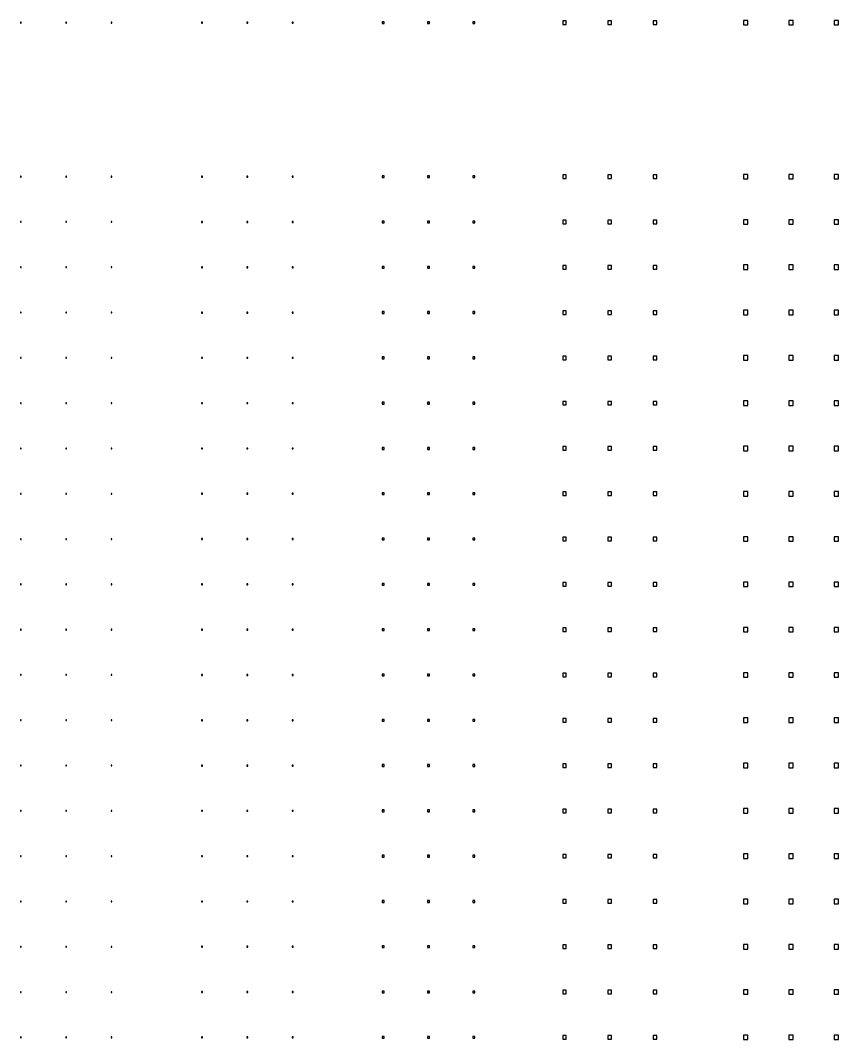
# Model space of a CAD drawing. Header units: metres. Extents: x -21500 to 21500, y -23900 to 23900.
# Drawn here: x -9504 to -475, y 475 to 11725 of the extents above; entities that cross this region are included whole.
import ezdxf

# ---------------------------------------------------------------- set-up
doc = ezdxf.new("R2010")
doc.units = ezdxf.units.M

msp = doc.modelspace()

# ---------------------------------------------------------------- linework, layer by layer
for p, q in [((-9496, 11704), (-9504, 11704)), ((-9504, 11704), (-9504, 11696)), ((-9496, 11696), (-9496, 11704)), ((-8996, 11704), (-9004, 11704)), ((-9004, 11704), (-9004, 11696)), ((-8996, 11696), (-8996, 11704)), ((-8496, 11704), (-8504, 11704)), ((-8504, 11704), (-8504, 11696)), ((-8496, 11696), (-8496, 11704)), ((-7495, 11705), (-7505, 11705)), ((-7505, 11705), (-7505, 11695)), ((-7495, 11695), (-7495, 11705)), ((-6995, 11705), (-7005, 11705)), ((-7005, 11705), (-7005, 11695)), ((-6995, 11695), (-6995, 11705)), ((-6495, 11705), (-6505, 11705)), ((-6505, 11705), (-6505, 11695)), ((-6495, 11695), (-6495, 11705)), ((-5490, 11710), (-5510, 11710)), ((-5510, 11710), (-5510, 11690)), ((-5490, 11690), (-5490, 11710)), ((-4990, 11710), (-5010, 11710)), ((-5010, 11710), (-5010, 11690)), ((-4990, 11690), (-4990, 11710)), ((-4490, 11710), (-4510, 11710)), ((-4510, 11710), (-4510, 11690)), ((-4490, 11690), (-4490, 11710)), ((-3480, 11720), (-3520, 11720)), ((-3520, 11720), (-3520, 11680)), ((-3480, 11680), (-3480, 11720)), ((-2980, 11720), (-3020, 11720)), ((-3020, 11720), (-3020, 11680)), ((-2980, 11680), (-2980, 11720)), ((-2480, 11720), (-2520, 11720)), ((-2520, 11720), (-2520, 11680)), ((-2480, 11680), (-2480, 11720)), ((-1475, 11725), (-1525, 11725)), ((-1525, 11725), (-1525, 11675)), ((-1475, 11675), (-1475, 11725)), ((-975, 11725), (-1025, 11725)), ((-1025, 11725), (-1025, 11675)), ((-975, 11675), (-975, 11725)), ((-475, 11725), (-525, 11725)), ((-525, 11725), (-525, 11675)), ((-475, 11675), (-475, 11725)), ((-9504, 11696), (-9496, 11696)), ((-9004, 11696), (-8996, 11696)), ((-8504, 11696), (-8496, 11696)), ((-7505, 11695), (-7495, 11695)), ((-7005, 11695), (-6995, 11695)), ((-6505, 11695), (-6495, 11695)), ((-5510, 11690), (-5490, 11690)), ((-5010, 11690), (-4990, 11690)), ((-4510, 11690), (-4490, 11690)), ((-3520, 11680), (-3480, 11680)), ((-3020, 11680), (-2980, 11680)), ((-2520, 11680), (-2480, 11680)), ((-1525, 11675), (-1475, 11675)), ((-1025, 11675), (-975, 11675)), ((-525, 11675), (-475, 11675)), ((-3480, 10020), (-3520, 10020)), ((-3520, 10020), (-3520, 9980)), ((-3480, 9980), (-3480, 10020)), ((-2980, 10020), (-3020, 10020)), ((-3020, 10020), (-3020, 9980)), ((-2980, 9980), (-2980, 10020)), ((-2480, 10020), (-2520, 10020)), ((-2520, 10020), (-2520, 9980)), ((-2480, 9980), (-2480, 10020)), ((-1475, 10025), (-1525, 10025)), ((-1525, 10025), (-1525, 9975)), ((-1475, 9975), (-1475, 10025)), ((-975, 10025), (-1025, 10025)), ((-1025, 10025), (-1025, 9975)), ((-975, 9975), (-975, 10025)), ((-475, 10025), (-525, 10025)), ((-525, 10025), (-525, 9975)), ((-475, 9975), (-475, 10025)), ((-9496, 10004), (-9504, 10004)), ((-9504, 10004), (-9504, 9996)), ((-9504, 9996), (-9496, 9996)), ((-9496, 9996), (-9496, 10004)), ((-8996, 10004), (-9004, 10004)), ((-9004, 10004), (-9004, 9996)), ((-9004, 9996), (-8996, 9996)), ((-8996, 9996), (-8996, 10004)), ((-8496, 10004), (-8504, 10004)), ((-8504, 10004), (-8504, 9996)), ((-8504, 9996), (-8496, 9996)), ((-8496, 9996), (-8496, 10004)), ((-7495, 10005), (-7505, 10005)), ((-7505, 10005), (-7505, 9995)), ((-7505, 9995), (-7495, 9995)), ((-7495, 9995), (-7495, 10005)), ((-6995, 10005), (-7005, 10005)), ((-7005, 10005), (-7005, 9995)), ((-7005, 9995), (-6995, 9995)), ((-6995, 9995), (-6995, 10005)), ((-6495, 10005), (-6505, 10005)), ((-6505, 10005), (-6505, 9995)), ((-6505, 9995), (-6495, 9995)), ((-6495, 9995), (-6495, 10005)), ((-5490, 10010), (-5510, 10010)), ((-5510, 10010), (-5510, 9990)), ((-5510, 9990), (-5490, 9990)), ((-5490, 9990), (-5490, 10010)), ((-4990, 10010), (-5010, 10010)), ((-5010, 10010), (-5010, 9990)), ((-5010, 9990), (-4990, 9990)), ((-4990, 9990), (-4990, 10010)), ((-4490, 10010), (-4510, 10010)), ((-4510, 10010), (-4510, 9990)), ((-4510, 9990), (-4490, 9990)), ((-4490, 9990), (-4490, 10010)), ((-3520, 9980), (-3480, 9980)), ((-3020, 9980), (-2980, 9980)), ((-2520, 9980), (-2480, 9980)), ((-1525, 9975), (-1475, 9975)), ((-1025, 9975), (-975, 9975)), ((-525, 9975), (-475, 9975)), ((-9496, 9504), (-9504, 9504)), ((-9504, 9504), (-9504, 9496)), ((-9504, 9496), (-9496, 9496)), ((-9496, 9496), (-9496, 9504)), ((-8996, 9504), (-9004, 9504)), ((-9004, 9504), (-9004, 9496)), ((-9004, 9496), (-8996, 9496)), ((-8996, 9496), (-8996, 9504)), ((-8496, 9504), (-8504, 9504)), ((-8504, 9504), (-8504, 9496)), ((-8504, 9496), (-8496, 9496)), ((-8496, 9496), (-8496, 9504)), ((-7495, 9505), (-7505, 9505)), ((-7505, 9505), (-7505, 9495)), ((-7505, 9495), (-7495, 9495)), ((-7495, 9495), (-7495, 9505)), ((-6995, 9505), (-7005, 9505)), ((-7005, 9505), (-7005, 9495)), ((-7005, 9495), (-6995, 9495)), ((-6995, 9495), (-6995, 9505)), ((-6495, 9505), (-6505, 9505)), ((-6505, 9505), (-6505, 9495)), ((-6505, 9495), (-6495, 9495)), ((-6495, 9495), (-6495, 9505)), ((-5490, 9510), (-5510, 9510)), ((-5510, 9510), (-5510, 9490)), ((-5510, 9490), (-5490, 9490)), ((-5490, 9490), (-5490, 9510)), ((-4990, 9510), (-5010, 9510)), ((-5010, 9510), (-5010, 9490)), ((-5010, 9490), (-4990, 9490)), ((-4990, 9490), (-4990, 9510)), ((-4490, 9510), (-4510, 9510)), ((-4510, 9510), (-4510, 9490)), ((-4510, 9490), (-4490, 9490)), ((-4490, 9490), (-4490, 9510)), ((-3480, 9520), (-3520, 9520)), ((-3520, 9520), (-3520, 9480)), ((-3520, 9480), (-3480, 9480)), ((-3480, 9480), (-3480, 9520)), ((-2980, 9520), (-3020, 9520)), ((-3020, 9520), (-3020, 9480)), ((-3020, 9480), (-2980, 9480)), ((-2980, 9480), (-2980, 9520)), ((-2480, 9520), (-2520, 9520)), ((-2520, 9520), (-2520, 9480)), ((-2520, 9480), (-2480, 9480)), ((-2480, 9480), (-2480, 9520)), ((-1475, 9525), (-1525, 9525)), ((-1525, 9525), (-1525, 9475)), ((-1525, 9475), (-1475, 9475)), ((-1475, 9475), (-1475, 9525)), ((-975, 9525), (-1025, 9525)), ((-1025, 9525), (-1025, 9475)), ((-1025, 9475), (-975, 9475)), ((-975, 9475), (-975, 9525)), ((-475, 9525), (-525, 9525)), ((-525, 9525), (-525, 9475)), ((-525, 9475), (-475, 9475)), ((-475, 9475), (-475, 9525)), ((-9496, 9004), (-9504, 9004)), ((-9504, 9004), (-9504, 8996)), ((-9496, 8996), (-9496, 9004)), ((-8996, 9004), (-9004, 9004)), ((-9004, 9004), (-9004, 8996)), ((-8996, 8996), (-8996, 9004)), ((-8496, 9004), (-8504, 9004)), ((-8504, 9004), (-8504, 8996)), ((-8496, 8996), (-8496, 9004)), ((-7495, 9005), (-7505, 9005)), ((-7505, 9005), (-7505, 8995)), ((-7495, 8995), (-7495, 9005)), ((-6995, 9005), (-7005, 9005)), ((-7005, 9005), (-7005, 8995)), ((-6995, 8995), (-6995, 9005)), ((-6495, 9005), (-6505, 9005)), ((-6505, 9005), (-6505, 8995)), ((-6495, 8995), (-6495, 9005)), ((-5490, 9010), (-5510, 9010)), ((-5510, 9010), (-5510, 8990)), ((-5490, 8990), (-5490, 9010)), ((-4990, 9010), (-5010, 9010)), ((-5010, 9010), (-5010, 8990)), ((-4990, 8990), (-4990, 9010)), ((-4490, 9010), (-4510, 9010)), ((-4510, 9010), (-4510, 8990)), ((-4490, 8990), (-4490, 9010)), ((-3480, 9020), (-3520, 9020)), ((-3520, 9020), (-3520, 8980)), ((-3480, 8980), (-3480, 9020)), ((-2980, 9020), (-3020, 9020)), ((-3020, 9020), (-3020, 8980)), ((-2980, 8980), (-2980, 9020)), ((-2480, 9020), (-2520, 9020)), ((-2520, 9020), (-2520, 8980)), ((-2480, 8980), (-2480, 9020)), ((-1475, 9025), (-1525, 9025)), ((-1525, 9025), (-1525, 8975)), ((-1475, 8975), (-1475, 9025)), ((-975, 9025), (-1025, 9025)), ((-1025, 9025), (-1025, 8975)), ((-975, 8975), (-975, 9025)), ((-475, 9025), (-525, 9025)), ((-525, 9025), (-525, 8975)), ((-475, 8975), (-475, 9025)), ((-9504, 8996), (-9496, 8996)), ((-9004, 8996), (-8996, 8996)), ((-8504, 8996), (-8496, 8996)), ((-7505, 8995), (-7495, 8995)), ((-7005, 8995), (-6995, 8995)), ((-6505, 8995), (-6495, 8995)), ((-5510, 8990), (-5490, 8990)), ((-5010, 8990), (-4990, 8990)), ((-4510, 8990), (-4490, 8990)), ((-3520, 8980), (-3480, 8980)), ((-3020, 8980), (-2980, 8980)), ((-2520, 8980), (-2480, 8980)), ((-1525, 8975), (-1475, 8975)), ((-1025, 8975), (-975, 8975)), ((-525, 8975), (-475, 8975)), ((-9496, 8504), (-9504, 8504)), ((-9504, 8504), (-9504, 8496)), ((-9504, 8496), (-9496, 8496)), ((-9496, 8496), (-9496, 8504)), ((-8996, 8504), (-9004, 8504)), ((-9004, 8504), (-9004, 8496)), ((-9004, 8496), (-8996, 8496)), ((-8996, 8496), (-8996, 8504)), ((-8496, 8504), (-8504, 8504)), ((-8504, 8504), (-8504, 8496)), ((-8504, 8496), (-8496, 8496)), ((-8496, 8496), (-8496, 8504)), ((-7495, 8505), (-7505, 8505)), ((-7505, 8505), (-7505, 8495)), ((-7505, 8495), (-7495, 8495)), ((-7495, 8495), (-7495, 8505)), ((-6995, 8505), (-7005, 8505)), ((-7005, 8505), (-7005, 8495)), ((-7005, 8495), (-6995, 8495)), ((-6995, 8495), (-6995, 8505)), ((-6495, 8505), (-6505, 8505)), ((-6505, 8505), (-6505, 8495)), ((-6505, 8495), (-6495, 8495)), ((-6495, 8495), (-6495, 8505)), ((-5490, 8510), (-5510, 8510)), ((-5510, 8510), (-5510, 8490)), ((-5510, 8490), (-5490, 8490)), ((-5490, 8490), (-5490, 8510)), ((-4990, 8510), (-5010, 8510)), ((-5010, 8510), (-5010, 8490)), ((-5010, 8490), (-4990, 8490)), ((-4990, 8490), (-4990, 8510)), ((-4490, 8510), (-4510, 8510)), ((-4510, 8510), (-4510, 8490)), ((-4510, 8490), (-4490, 8490)), ((-4490, 8490), (-4490, 8510)), ((-3480, 8520), (-3520, 8520)), ((-3520, 8520), (-3520, 8480)), ((-3520, 8480), (-3480, 8480)), ((-3480, 8480), (-3480, 8520)), ((-2980, 8520), (-3020, 8520)), ((-3020, 8520), (-3020, 8480)), ((-3020, 8480), (-2980, 8480)), ((-2980, 8480), (-2980, 8520)), ((-2480, 8520), (-2520, 8520)), ((-2520, 8520), (-2520, 8480)), ((-2520, 8480), (-2480, 8480)), ((-2480, 8480), (-2480, 8520)), ((-1475, 8525), (-1525, 8525)), ((-1525, 8525), (-1525, 8475)), ((-1525, 8475), (-1475, 8475)), ((-1475, 8475), (-1475, 8525)), ((-975, 8525), (-1025, 8525)), ((-1025, 8525), (-1025, 8475)), ((-1025, 8475), (-975, 8475)), ((-975, 8475), (-975, 8525)), ((-475, 8525), (-525, 8525)), ((-525, 8525), (-525, 8475)), ((-525, 8475), (-475, 8475)), ((-475, 8475), (-475, 8525)), ((-9496, 8004), (-9504, 8004)), ((-9504, 8004), (-9504, 7996)), ((-9504, 7996), (-9496, 7996)), ((-9496, 7996), (-9496, 8004)), ((-8996, 8004), (-9004, 8004)), ((-9004, 8004), (-9004, 7996)), ((-9004, 7996), (-8996, 7996)), ((-8996, 7996), (-8996, 8004)), ((-8496, 8004), (-8504, 8004)), ((-8504, 8004), (-8504, 7996)), ((-8504, 7996), (-8496, 7996)), ((-8496, 7996), (-8496, 8004)), ((-7495, 8005), (-7505, 8005)), ((-7505, 8005), (-7505, 7995)), ((-7505, 7995), (-7495, 7995)), ((-7495, 7995), (-7495, 8005)), ((-6995, 8005), (-7005, 8005)), ((-7005, 8005), (-7005, 7995)), ((-7005, 7995), (-6995, 7995)), ((-6995, 7995), (-6995, 8005)), ((-6495, 8005), (-6505, 8005)), ((-6505, 8005), (-6505, 7995)), ((-6505, 7995), (-6495, 7995)), ((-6495, 7995), (-6495, 8005)), ((-5490, 8010), (-5510, 8010)), ((-5510, 8010), (-5510, 7990)), ((-5510, 7990), (-5490, 7990)), ((-5490, 7990), (-5490, 8010)), ((-4990, 8010), (-5010, 8010)), ((-5010, 8010), (-5010, 7990)), ((-5010, 7990), (-4990, 7990)), ((-4990, 7990), (-4990, 8010)), ((-4490, 8010), (-4510, 8010)), ((-4510, 8010), (-4510, 7990)), ((-4510, 7990), (-4490, 7990)), ((-4490, 7990), (-4490, 8010)), ((-3480, 8020), (-3520, 8020)), ((-3520, 8020), (-3520, 7980)), ((-3480, 7980), (-3480, 8020)), ((-2980, 8020), (-3020, 8020)), ((-3020, 8020), (-3020, 7980)), ((-2980, 7980), (-2980, 8020)), ((-2480, 8020), (-2520, 8020)), ((-2520, 8020), (-2520, 7980)), ((-2480, 7980), (-2480, 8020)), ((-1475, 8025), (-1525, 8025)), ((-1525, 8025), (-1525, 7975)), ((-1475, 7975), (-1475, 8025)), ((-975, 8025), (-1025, 8025)), ((-1025, 8025), (-1025, 7975)), ((-975, 7975), (-975, 8025)), ((-475, 8025), (-525, 8025)), ((-525, 8025), (-525, 7975)), ((-475, 7975), (-475, 8025)), ((-3520, 7980), (-3480, 7980)), ((-3020, 7980), (-2980, 7980)), ((-2520, 7980), (-2480, 7980)), ((-1525, 7975), (-1475, 7975)), ((-1025, 7975), (-975, 7975)), ((-525, 7975), (-475, 7975)), ((-9496, 7504), (-9504, 7504)), ((-9504, 7504), (-9504, 7496)), ((-9504, 7496), (-9496, 7496)), ((-9496, 7496), (-9496, 7504)), ((-8996, 7504), (-9004, 7504)), ((-9004, 7504), (-9004, 7496)), ((-9004, 7496), (-8996, 7496)), ((-8996, 7496), (-8996, 7504)), ((-8496, 7504), (-8504, 7504)), ((-8504, 7504), (-8504, 7496)), ((-8504, 7496), (-8496, 7496)), ((-8496, 7496), (-8496, 7504)), ((-7495, 7505), (-7505, 7505)), ((-7505, 7505), (-7505, 7495)), ((-7505, 7495), (-7495, 7495)), ((-7495, 7495), (-7495, 7505)), ((-6995, 7505), (-7005, 7505)), ((-7005, 7505), (-7005, 7495)), ((-7005, 7495), (-6995, 7495)), ((-6995, 7495), (-6995, 7505)), ((-6495, 7505), (-6505, 7505)), ((-6505, 7505), (-6505, 7495)), ((-6505, 7495), (-6495, 7495)), ((-6495, 7495), (-6495, 7505)), ((-5490, 7510), (-5510, 7510)), ((-5510, 7510), (-5510, 7490)), ((-5510, 7490), (-5490, 7490)), ((-5490, 7490), (-5490, 7510)), ((-4990, 7510), (-5010, 7510)), ((-5010, 7510), (-5010, 7490)), ((-5010, 7490), (-4990, 7490)), ((-4990, 7490), (-4990, 7510)), ((-4490, 7510), (-4510, 7510)), ((-4510, 7510), (-4510, 7490)), ((-4510, 7490), (-4490, 7490)), ((-4490, 7490), (-4490, 7510)), ((-3480, 7520), (-3520, 7520)), ((-3520, 7520), (-3520, 7480)), ((-3520, 7480), (-3480, 7480)), ((-3480, 7480), (-3480, 7520)), ((-2980, 7520), (-3020, 7520)), ((-3020, 7520), (-3020, 7480)), ((-3020, 7480), (-2980, 7480)), ((-2980, 7480), (-2980, 7520)), ((-2480, 7520), (-2520, 7520)), ((-2520, 7520), (-2520, 7480)), ((-2520, 7480), (-2480, 7480)), ((-2480, 7480), (-2480, 7520)), ((-1475, 7525), (-1525, 7525)), ((-1525, 7525), (-1525, 7475)), ((-1525, 7475), (-1475, 7475)), ((-1475, 7475), (-1475, 7525)), ((-975, 7525), (-1025, 7525)), ((-1025, 7525), (-1025, 7475)), ((-1025, 7475), (-975, 7475)), ((-975, 7475), (-975, 7525)), ((-475, 7525), (-525, 7525)), ((-525, 7525), (-525, 7475)), ((-525, 7475), (-475, 7475)), ((-475, 7475), (-475, 7525)), ((-9496, 7004), (-9504, 7004)), ((-9504, 7004), (-9504, 6996)), ((-9504, 6996), (-9496, 6996)), ((-9496, 6996), (-9496, 7004)), ((-8996, 7004), (-9004, 7004)), ((-9004, 7004), (-9004, 6996)), ((-9004, 6996), (-8996, 6996)), ((-8996, 6996), (-8996, 7004)), ((-8496, 7004), (-8504, 7004)), ((-8504, 7004), (-8504, 6996)), ((-8504, 6996), (-8496, 6996)), ((-8496, 6996), (-8496, 7004)), ((-7495, 7005), (-7505, 7005)), ((-7505, 7005), (-7505, 6995)), ((-7505, 6995), (-7495, 6995)), ((-7495, 6995), (-7495, 7005)), ((-6995, 7005), (-7005, 7005)), ((-7005, 7005), (-7005, 6995)), ((-7005, 6995), (-6995, 6995)), ((-6995, 6995), (-6995, 7005)), ((-6495, 7005), (-6505, 7005)), ((-6505, 7005), (-6505, 6995)), ((-6505, 6995), (-6495, 6995)), ((-6495, 6995), (-6495, 7005)), ((-5490, 7010), (-5510, 7010)), ((-5510, 7010), (-5510, 6990)), ((-5510, 6990), (-5490, 6990)), ((-5490, 6990), (-5490, 7010)), ((-4990, 7010), (-5010, 7010)), ((-5010, 7010), (-5010, 6990)), ((-5010, 6990), (-4990, 6990)), ((-4990, 6990), (-4990, 7010)), ((-4490, 7010), (-4510, 7010)), ((-4510, 7010), (-4510, 6990)), ((-4510, 6990), (-4490, 6990)), ((-4490, 6990), (-4490, 7010)), ((-3480, 7020), (-3520, 7020)), ((-3520, 7020), (-3520, 6980)), ((-3520, 6980), (-3480, 6980)), ((-3480, 6980), (-3480, 7020)), ((-2980, 7020), (-3020, 7020)), ((-3020, 7020), (-3020, 6980)), ((-3020, 6980), (-2980, 6980)), ((-2980, 6980), (-2980, 7020)), ((-2480, 7020), (-2520, 7020)), ((-2520, 7020), (-2520, 6980)), ((-2520, 6980), (-2480, 6980)), ((-2480, 6980), (-2480, 7020)), ((-1475, 7025), (-1525, 7025)), ((-1525, 7025), (-1525, 6975)), ((-1525, 6975), (-1475, 6975)), ((-1475, 6975), (-1475, 7025)), ((-975, 7025), (-1025, 7025)), ((-1025, 7025), (-1025, 6975)), ((-1025, 6975), (-975, 6975)), ((-975, 6975), (-975, 7025)), ((-475, 7025), (-525, 7025)), ((-525, 7025), (-525, 6975)), ((-525, 6975), (-475, 6975)), ((-475, 6975), (-475, 7025)), ((-1475, 6525), (-1525, 6525)), ((-1525, 6525), (-1525, 6475)), ((-1475, 6475), (-1475, 6525)), ((-975, 6525), (-1025, 6525)), ((-1025, 6525), (-1025, 6475)), ((-975, 6475), (-975, 6525)), ((-475, 6525), (-525, 6525)), ((-525, 6525), (-525, 6475)), ((-475, 6475), (-475, 6525)), ((-9496, 6504), (-9504, 6504)), ((-9504, 6504), (-9504, 6496)), ((-9504, 6496), (-9496, 6496)), ((-9496, 6496), (-9496, 6504)), ((-8996, 6504), (-9004, 6504)), ((-9004, 6504), (-9004, 6496)), ((-9004, 6496), (-8996, 6496)), ((-8996, 6496), (-8996, 6504)), ((-8496, 6504), (-8504, 6504)), ((-8504, 6504), (-8504, 6496)), ((-8504, 6496), (-8496, 6496)), ((-8496, 6496), (-8496, 6504)), ((-7495, 6505), (-7505, 6505)), ((-7505, 6505), (-7505, 6495)), ((-7505, 6495), (-7495, 6495)), ((-7495, 6495), (-7495, 6505)), ((-6995, 6505), (-7005, 6505)), ((-7005, 6505), (-7005, 6495)), ((-7005, 6495), (-6995, 6495)), ((-6995, 6495), (-6995, 6505)), ((-6495, 6505), (-6505, 6505)), ((-6505, 6505), (-6505, 6495)), ((-6505, 6495), (-6495, 6495)), ((-6495, 6495), (-6495, 6505)), ((-5490, 6510), (-5510, 6510)), ((-5510, 6510), (-5510, 6490)), ((-5510, 6490), (-5490, 6490)), ((-5490, 6490), (-5490, 6510)), ((-4990, 6510), (-5010, 6510)), ((-5010, 6510), (-5010, 6490)), ((-5010, 6490), (-4990, 6490)), ((-4990, 6490), (-4990, 6510)), ((-4490, 6510), (-4510, 6510)), ((-4510, 6510), (-4510, 6490)), ((-4510, 6490), (-4490, 6490)), ((-4490, 6490), (-4490, 6510)), ((-3480, 6520), (-3520, 6520)), ((-3520, 6520), (-3520, 6480)), ((-3520, 6480), (-3480, 6480)), ((-3480, 6480), (-3480, 6520)), ((-2980, 6520), (-3020, 6520)), ((-3020, 6520), (-3020, 6480)), ((-3020, 6480), (-2980, 6480)), ((-2980, 6480), (-2980, 6520)), ((-2480, 6520), (-2520, 6520)), ((-2520, 6520), (-2520, 6480)), ((-2520, 6480), (-2480, 6480)), ((-2480, 6480), (-2480, 6520)), ((-1525, 6475), (-1475, 6475)), ((-1025, 6475), (-975, 6475)), ((-525, 6475), (-475, 6475)), ((-9496, 6004), (-9504, 6004)), ((-9504, 6004), (-9504, 5996)), ((-9504, 5996), (-9496, 5996)), ((-9496, 5996), (-9496, 6004)), ((-8996, 6004), (-9004, 6004)), ((-9004, 6004), (-9004, 5996)), ((-9004, 5996), (-8996, 5996)), ((-8996, 5996), (-8996, 6004)), ((-8496, 6004), (-8504, 6004)), ((-8504, 6004), (-8504, 5996)), ((-8504, 5996), (-8496, 5996)), ((-8496, 5996), (-8496, 6004)), ((-7495, 6005), (-7505, 6005)), ((-7505, 6005), (-7505, 5995)), ((-7505, 5995), (-7495, 5995)), ((-7495, 5995), (-7495, 6005)), ((-6995, 6005), (-7005, 6005)), ((-7005, 6005), (-7005, 5995)), ((-7005, 5995), (-6995, 5995)), ((-6995, 5995), (-6995, 6005)), ((-6495, 6005), (-6505, 6005)), ((-6505, 6005), (-6505, 5995)), ((-6505, 5995), (-6495, 5995)), ((-6495, 5995), (-6495, 6005)), ((-5490, 6010), (-5510, 6010)), ((-5510, 6010), (-5510, 5990)), ((-5510, 5990), (-5490, 5990)), ((-5490, 5990), (-5490, 6010)), ((-4990, 6010), (-5010, 6010)), ((-5010, 6010), (-5010, 5990)), ((-5010, 5990), (-4990, 5990)), ((-4990, 5990), (-4990, 6010)), ((-4490, 6010), (-4510, 6010)), ((-4510, 6010), (-4510, 5990)), ((-4510, 5990), (-4490, 5990)), ((-4490, 5990), (-4490, 6010)), ((-3480, 6020), (-3520, 6020)), ((-3520, 6020), (-3520, 5980)), ((-3520, 5980), (-3480, 5980)), ((-3480, 5980), (-3480, 6020)), ((-2980, 6020), (-3020, 6020)), ((-3020, 6020), (-3020, 5980)), ((-3020, 5980), (-2980, 5980)), ((-2980, 5980), (-2980, 6020)), ((-2480, 6020), (-2520, 6020)), ((-2520, 6020), (-2520, 5980)), ((-2520, 5980), (-2480, 5980)), ((-2480, 5980), (-2480, 6020)), ((-1475, 6025), (-1525, 6025)), ((-1525, 6025), (-1525, 5975)), ((-1525, 5975), (-1475, 5975)), ((-1475, 5975), (-1475, 6025)), ((-975, 6025), (-1025, 6025)), ((-1025, 6025), (-1025, 5975)), ((-1025, 5975), (-975, 5975)), ((-975, 5975), (-975, 6025)), ((-475, 6025), (-525, 6025)), ((-525, 6025), (-525, 5975)), ((-525, 5975), (-475, 5975)), ((-475, 5975), (-475, 6025)), ((-3480, 5520), (-3520, 5520)), ((-3520, 5520), (-3520, 5480)), ((-3480, 5480), (-3480, 5520)), ((-2980, 5520), (-3020, 5520)), ((-3020, 5520), (-3020, 5480)), ((-2980, 5480), (-2980, 5520)), ((-2480, 5520), (-2520, 5520)), ((-2520, 5520), (-2520, 5480)), ((-2480, 5480), (-2480, 5520)), ((-1475, 5525), (-1525, 5525)), ((-1525, 5525), (-1525, 5475)), ((-1475, 5475), (-1475, 5525)), ((-975, 5525), (-1025, 5525)), ((-1025, 5525), (-1025, 5475)), ((-975, 5475), (-975, 5525)), ((-475, 5525), (-525, 5525)), ((-525, 5525), (-525, 5475)), ((-475, 5475), (-475, 5525)), ((-9496, 5504), (-9504, 5504)), ((-9504, 5504), (-9504, 5496)), ((-9504, 5496), (-9496, 5496)), ((-9496, 5496), (-9496, 5504)), ((-8996, 5504), (-9004, 5504)), ((-9004, 5504), (-9004, 5496)), ((-9004, 5496), (-8996, 5496)), ((-8996, 5496), (-8996, 5504)), ((-8496, 5504), (-8504, 5504)), ((-8504, 5504), (-8504, 5496)), ((-8504, 5496), (-8496, 5496)), ((-8496, 5496), (-8496, 5504)), ((-7495, 5505), (-7505, 5505)), ((-7505, 5505), (-7505, 5495)), ((-7505, 5495), (-7495, 5495)), ((-7495, 5495), (-7495, 5505)), ((-6995, 5505), (-7005, 5505)), ((-7005, 5505), (-7005, 5495)), ((-7005, 5495), (-6995, 5495)), ((-6995, 5495), (-6995, 5505)), ((-6495, 5505), (-6505, 5505)), ((-6505, 5505), (-6505, 5495)), ((-6505, 5495), (-6495, 5495)), ((-6495, 5495), (-6495, 5505)), ((-5490, 5510), (-5510, 5510)), ((-5510, 5510), (-5510, 5490)), ((-5510, 5490), (-5490, 5490)), ((-5490, 5490), (-5490, 5510)), ((-4990, 5510), (-5010, 5510)), ((-5010, 5510), (-5010, 5490)), ((-5010, 5490), (-4990, 5490)), ((-4990, 5490), (-4990, 5510)), ((-4490, 5510), (-4510, 5510)), ((-4510, 5510), (-4510, 5490)), ((-4510, 5490), (-4490, 5490)), ((-4490, 5490), (-4490, 5510)), ((-3520, 5480), (-3480, 5480)), ((-3020, 5480), (-2980, 5480)), ((-2520, 5480), (-2480, 5480)), ((-1525, 5475), (-1475, 5475)), ((-1025, 5475), (-975, 5475)), ((-525, 5475), (-475, 5475)), ((-9496, 5004), (-9504, 5004)), ((-9504, 5004), (-9504, 4996)), ((-9504, 4996), (-9496, 4996)), ((-9496, 4996), (-9496, 5004)), ((-8996, 5004), (-9004, 5004)), ((-9004, 5004), (-9004, 4996)), ((-9004, 4996), (-8996, 4996)), ((-8996, 4996), (-8996, 5004)), ((-8496, 5004), (-8504, 5004)), ((-8504, 5004), (-8504, 4996)), ((-8504, 4996), (-8496, 4996)), ((-8496, 4996), (-8496, 5004)), ((-7495, 5005), (-7505, 5005)), ((-7505, 5005), (-7505, 4995)), ((-7505, 4995), (-7495, 4995)), ((-7495, 4995), (-7495, 5005)), ((-6995, 5005), (-7005, 5005)), ((-7005, 5005), (-7005, 4995)), ((-7005, 4995), (-6995, 4995)), ((-6995, 4995), (-6995, 5005)), ((-6495, 5005), (-6505, 5005)), ((-6505, 5005), (-6505, 4995)), ((-6505, 4995), (-6495, 4995)), ((-6495, 4995), (-6495, 5005)), ((-5490, 5010), (-5510, 5010)), ((-5510, 5010), (-5510, 4990)), ((-5510, 4990), (-5490, 4990)), ((-5490, 4990), (-5490, 5010)), ((-4990, 5010), (-5010, 5010)), ((-5010, 5010), (-5010, 4990)), ((-5010, 4990), (-4990, 4990)), ((-4990, 4990), (-4990, 5010)), ((-4490, 5010), (-4510, 5010)), ((-4510, 5010), (-4510, 4990)), ((-4510, 4990), (-4490, 4990)), ((-4490, 4990), (-4490, 5010)), ((-3480, 5020), (-3520, 5020)), ((-3520, 5020), (-3520, 4980)), ((-3520, 4980), (-3480, 4980)), ((-3480, 4980), (-3480, 5020)), ((-2980, 5020), (-3020, 5020)), ((-3020, 5020), (-3020, 4980)), ((-3020, 4980), (-2980, 4980)), ((-2980, 4980), (-2980, 5020)), ((-2480, 5020), (-2520, 5020)), ((-2520, 5020), (-2520, 4980)), ((-2520, 4980), (-2480, 4980)), ((-2480, 4980), (-2480, 5020)), ((-1475, 5025), (-1525, 5025)), ((-1525, 5025), (-1525, 4975)), ((-1525, 4975), (-1475, 4975)), ((-1475, 4975), (-1475, 5025)), ((-975, 5025), (-1025, 5025)), ((-1025, 5025), (-1025, 4975)), ((-1025, 4975), (-975, 4975)), ((-975, 4975), (-975, 5025)), ((-475, 5025), (-525, 5025)), ((-525, 5025), (-525, 4975)), ((-525, 4975), (-475, 4975)), ((-475, 4975), (-475, 5025)), ((-9496, 4504), (-9504, 4504)), ((-9504, 4504), (-9504, 4496)), ((-9496, 4496), (-9496, 4504)), ((-8996, 4504), (-9004, 4504)), ((-9004, 4504), (-9004, 4496)), ((-8996, 4496), (-8996, 4504)), ((-8496, 4504), (-8504, 4504)), ((-8504, 4504), (-8504, 4496)), ((-8496, 4496), (-8496, 4504)), ((-7495, 4505), (-7505, 4505)), ((-7505, 4505), (-7505, 4495)), ((-7495, 4495), (-7495, 4505)), ((-6995, 4505), (-7005, 4505)), ((-7005, 4505), (-7005, 4495)), ((-6995, 4495), (-6995, 4505)), ((-6495, 4505), (-6505, 4505)), ((-6505, 4505), (-6505, 4495)), ((-6495, 4495), (-6495, 4505)), ((-5490, 4510), (-5510, 4510)), ((-5510, 4510), (-5510, 4490)), ((-5490, 4490), (-5490, 4510)), ((-4990, 4510), (-5010, 4510)), ((-5010, 4510), (-5010, 4490)), ((-4990, 4490), (-4990, 4510)), ((-4490, 4510), (-4510, 4510)), ((-4510, 4510), (-4510, 4490)), ((-4490, 4490), (-4490, 4510)), ((-3480, 4520), (-3520, 4520)), ((-3520, 4520), (-3520, 4480)), ((-3480, 4480), (-3480, 4520)), ((-2980, 4520), (-3020, 4520)), ((-3020, 4520), (-3020, 4480)), ((-2980, 4480), (-2980, 4520)), ((-2480, 4520), (-2520, 4520)), ((-2520, 4520), (-2520, 4480)), ((-2480, 4480), (-2480, 4520)), ((-1475, 4525), (-1525, 4525)), ((-1525, 4525), (-1525, 4475)), ((-1475, 4475), (-1475, 4525)), ((-975, 4525), (-1025, 4525)), ((-1025, 4525), (-1025, 4475)), ((-975, 4475), (-975, 4525)), ((-475, 4525), (-525, 4525)), ((-525, 4525), (-525, 4475)), ((-475, 4475), (-475, 4525)), ((-9504, 4496), (-9496, 4496)), ((-9004, 4496), (-8996, 4496)), ((-8504, 4496), (-8496, 4496)), ((-7505, 4495), (-7495, 4495)), ((-7005, 4495), (-6995, 4495)), ((-6505, 4495), (-6495, 4495)), ((-5510, 4490), (-5490, 4490)), ((-5010, 4490), (-4990, 4490)), ((-4510, 4490), (-4490, 4490)), ((-3520, 4480), (-3480, 4480)), ((-3020, 4480), (-2980, 4480)), ((-2520, 4480), (-2480, 4480)), ((-1525, 4475), (-1475, 4475)), ((-1025, 4475), (-975, 4475)), ((-525, 4475), (-475, 4475)), ((-9496, 4004), (-9504, 4004)), ((-9504, 4004), (-9504, 3996)), ((-9504, 3996), (-9496, 3996)), ((-9496, 3996), (-9496, 4004)), ((-8996, 4004), (-9004, 4004)), ((-9004, 4004), (-9004, 3996)), ((-9004, 3996), (-8996, 3996)), ((-8996, 3996), (-8996, 4004)), ((-8496, 4004), (-8504, 4004)), ((-8504, 4004), (-8504, 3996)), ((-8504, 3996), (-8496, 3996)), ((-8496, 3996), (-8496, 4004)), ((-7495, 4005), (-7505, 4005)), ((-7505, 4005), (-7505, 3995)), ((-7505, 3995), (-7495, 3995)), ((-7495, 3995), (-7495, 4005)), ((-6995, 4005), (-7005, 4005)), ((-7005, 4005), (-7005, 3995)), ((-7005, 3995), (-6995, 3995)), ((-6995, 3995), (-6995, 4005)), ((-6495, 4005), (-6505, 4005)), ((-6505, 4005), (-6505, 3995)), ((-6505, 3995), (-6495, 3995)), ((-6495, 3995), (-6495, 4005)), ((-5490, 4010), (-5510, 4010)), ((-5510, 4010), (-5510, 3990)), ((-5510, 3990), (-5490, 3990)), ((-5490, 3990), (-5490, 4010)), ((-4990, 4010), (-5010, 4010)), ((-5010, 4010), (-5010, 3990)), ((-5010, 3990), (-4990, 3990)), ((-4990, 3990), (-4990, 4010)), ((-4490, 4010), (-4510, 4010)), ((-4510, 4010), (-4510, 3990)), ((-4510, 3990), (-4490, 3990)), ((-4490, 3990), (-4490, 4010)), ((-3480, 4020), (-3520, 4020)), ((-3520, 4020), (-3520, 3980)), ((-3520, 3980), (-3480, 3980)), ((-3480, 3980), (-3480, 4020)), ((-2980, 4020), (-3020, 4020)), ((-3020, 4020), (-3020, 3980)), ((-3020, 3980), (-2980, 3980)), ((-2980, 3980), (-2980, 4020)), ((-2480, 4020), (-2520, 4020)), ((-2520, 4020), (-2520, 3980)), ((-2520, 3980), (-2480, 3980)), ((-2480, 3980), (-2480, 4020)), ((-1475, 4025), (-1525, 4025)), ((-1525, 4025), (-1525, 3975)), ((-1525, 3975), (-1475, 3975)), ((-1475, 3975), (-1475, 4025)), ((-975, 4025), (-1025, 4025)), ((-1025, 4025), (-1025, 3975)), ((-1025, 3975), (-975, 3975)), ((-975, 3975), (-975, 4025)), ((-475, 4025), (-525, 4025)), ((-525, 4025), (-525, 3975)), ((-525, 3975), (-475, 3975)), ((-475, 3975), (-475, 4025)), ((-9496, 3504), (-9504, 3504)), ((-9504, 3504), (-9504, 3496)), ((-9504, 3496), (-9496, 3496)), ((-9496, 3496), (-9496, 3504)), ((-8996, 3504), (-9004, 3504)), ((-9004, 3504), (-9004, 3496)), ((-9004, 3496), (-8996, 3496)), ((-8996, 3496), (-8996, 3504)), ((-8496, 3504), (-8504, 3504)), ((-8504, 3504), (-8504, 3496)), ((-8504, 3496), (-8496, 3496)), ((-8496, 3496), (-8496, 3504)), ((-7495, 3505), (-7505, 3505)), ((-7505, 3505), (-7505, 3495)), ((-7505, 3495), (-7495, 3495)), ((-7495, 3495), (-7495, 3505)), ((-6995, 3505), (-7005, 3505)), ((-7005, 3505), (-7005, 3495)), ((-7005, 3495), (-6995, 3495)), ((-6995, 3495), (-6995, 3505)), ((-6495, 3505), (-6505, 3505)), ((-6505, 3505), (-6505, 3495)), ((-6505, 3495), (-6495, 3495)), ((-6495, 3495), (-6495, 3505)), ((-5490, 3510), (-5510, 3510)), ((-5510, 3510), (-5510, 3490)), ((-5510, 3490), (-5490, 3490)), ((-5490, 3490), (-5490, 3510)), ((-4990, 3510), (-5010, 3510)), ((-5010, 3510), (-5010, 3490)), ((-5010, 3490), (-4990, 3490)), ((-4990, 3490), (-4990, 3510)), ((-4490, 3510), (-4510, 3510)), ((-4510, 3510), (-4510, 3490)), ((-4510, 3490), (-4490, 3490)), ((-4490, 3490), (-4490, 3510)), ((-3480, 3520), (-3520, 3520)), ((-3520, 3520), (-3520, 3480)), ((-3480, 3480), (-3480, 3520)), ((-2980, 3520), (-3020, 3520)), ((-3020, 3520), (-3020, 3480)), ((-2980, 3480), (-2980, 3520)), ((-2480, 3520), (-2520, 3520)), ((-2520, 3520), (-2520, 3480)), ((-2480, 3480), (-2480, 3520)), ((-1475, 3525), (-1525, 3525)), ((-1525, 3525), (-1525, 3475)), ((-1475, 3475), (-1475, 3525)), ((-975, 3525), (-1025, 3525)), ((-1025, 3525), (-1025, 3475)), ((-975, 3475), (-975, 3525)), ((-475, 3525), (-525, 3525)), ((-525, 3525), (-525, 3475)), ((-475, 3475), (-475, 3525)), ((-3520, 3480), (-3480, 3480)), ((-3020, 3480), (-2980, 3480)), ((-2520, 3480), (-2480, 3480)), ((-1525, 3475), (-1475, 3475)), ((-1025, 3475), (-975, 3475)), ((-525, 3475), (-475, 3475)), ((-9496, 3004), (-9504, 3004)), ((-9504, 3004), (-9504, 2996)), ((-9504, 2996), (-9496, 2996)), ((-9496, 2996), (-9496, 3004)), ((-8996, 3004), (-9004, 3004)), ((-9004, 3004), (-9004, 2996)), ((-9004, 2996), (-8996, 2996)), ((-8996, 2996), (-8996, 3004)), ((-8496, 3004), (-8504, 3004)), ((-8504, 3004), (-8504, 2996)), ((-8504, 2996), (-8496, 2996)), ((-8496, 2996), (-8496, 3004)), ((-7495, 3005), (-7505, 3005)), ((-7505, 3005), (-7505, 2995)), ((-7505, 2995), (-7495, 2995)), ((-7495, 2995), (-7495, 3005)), ((-6995, 3005), (-7005, 3005)), ((-7005, 3005), (-7005, 2995)), ((-7005, 2995), (-6995, 2995)), ((-6995, 2995), (-6995, 3005)), ((-6495, 3005), (-6505, 3005)), ((-6505, 3005), (-6505, 2995)), ((-6505, 2995), (-6495, 2995)), ((-6495, 2995), (-6495, 3005)), ((-5490, 3010), (-5510, 3010)), ((-5510, 3010), (-5510, 2990)), ((-5510, 2990), (-5490, 2990)), ((-5490, 2990), (-5490, 3010)), ((-4990, 3010), (-5010, 3010)), ((-5010, 3010), (-5010, 2990)), ((-5010, 2990), (-4990, 2990)), ((-4990, 2990), (-4990, 3010)), ((-4490, 3010), (-4510, 3010)), ((-4510, 3010), (-4510, 2990)), ((-4510, 2990), (-4490, 2990)), ((-4490, 2990), (-4490, 3010)), ((-3480, 3020), (-3520, 3020)), ((-3520, 3020), (-3520, 2980)), ((-3520, 2980), (-3480, 2980)), ((-3480, 2980), (-3480, 3020)), ((-2980, 3020), (-3020, 3020)), ((-3020, 3020), (-3020, 2980)), ((-3020, 2980), (-2980, 2980)), ((-2980, 2980), (-2980, 3020)), ((-2480, 3020), (-2520, 3020)), ((-2520, 3020), (-2520, 2980)), ((-2520, 2980), (-2480, 2980)), ((-2480, 2980), (-2480, 3020)), ((-1475, 3025), (-1525, 3025)), ((-1525, 3025), (-1525, 2975)), ((-1525, 2975), (-1475, 2975)), ((-1475, 2975), (-1475, 3025)), ((-975, 3025), (-1025, 3025)), ((-1025, 3025), (-1025, 2975)), ((-1025, 2975), (-975, 2975)), ((-975, 2975), (-975, 3025)), ((-475, 3025), (-525, 3025)), ((-525, 3025), (-525, 2975)), ((-525, 2975), (-475, 2975)), ((-475, 2975), (-475, 3025)), ((-9496, 2504), (-9504, 2504)), ((-9504, 2504), (-9504, 2496)), ((-9504, 2496), (-9496, 2496)), ((-9496, 2496), (-9496, 2504)), ((-8996, 2504), (-9004, 2504)), ((-9004, 2504), (-9004, 2496)), ((-9004, 2496), (-8996, 2496)), ((-8996, 2496), (-8996, 2504)), ((-8496, 2504), (-8504, 2504)), ((-8504, 2504), (-8504, 2496)), ((-8504, 2496), (-8496, 2496)), ((-8496, 2496), (-8496, 2504)), ((-7495, 2505), (-7505, 2505)), ((-7505, 2505), (-7505, 2495)), ((-7505, 2495), (-7495, 2495)), ((-7495, 2495), (-7495, 2505)), ((-6995, 2505), (-7005, 2505)), ((-7005, 2505), (-7005, 2495)), ((-7005, 2495), (-6995, 2495)), ((-6995, 2495), (-6995, 2505)), ((-6495, 2505), (-6505, 2505)), ((-6505, 2505), (-6505, 2495)), ((-6505, 2495), (-6495, 2495)), ((-6495, 2495), (-6495, 2505)), ((-5490, 2510), (-5510, 2510)), ((-5510, 2510), (-5510, 2490)), ((-5510, 2490), (-5490, 2490)), ((-5490, 2490), (-5490, 2510)), ((-4990, 2510), (-5010, 2510)), ((-5010, 2510), (-5010, 2490)), ((-5010, 2490), (-4990, 2490)), ((-4990, 2490), (-4990, 2510)), ((-4490, 2510), (-4510, 2510)), ((-4510, 2510), (-4510, 2490)), ((-4510, 2490), (-4490, 2490)), ((-4490, 2490), (-4490, 2510)), ((-3480, 2520), (-3520, 2520)), ((-3520, 2520), (-3520, 2480)), ((-3520, 2480), (-3480, 2480)), ((-3480, 2480), (-3480, 2520)), ((-2980, 2520), (-3020, 2520)), ((-3020, 2520), (-3020, 2480)), ((-3020, 2480), (-2980, 2480)), ((-2980, 2480), (-2980, 2520)), ((-2480, 2520), (-2520, 2520)), ((-2520, 2520), (-2520, 2480)), ((-2520, 2480), (-2480, 2480)), ((-2480, 2480), (-2480, 2520)), ((-1475, 2525), (-1525, 2525)), ((-1525, 2525), (-1525, 2475)), ((-1525, 2475), (-1475, 2475)), ((-1475, 2475), (-1475, 2525)), ((-975, 2525), (-1025, 2525)), ((-1025, 2525), (-1025, 2475)), ((-1025, 2475), (-975, 2475)), ((-975, 2475), (-975, 2525)), ((-475, 2525), (-525, 2525)), ((-525, 2525), (-525, 2475)), ((-525, 2475), (-475, 2475)), ((-475, 2475), (-475, 2525)), ((-1475, 2025), (-1525, 2025)), ((-1525, 2025), (-1525, 1975)), ((-1475, 1975), (-1475, 2025)), ((-975, 2025), (-1025, 2025)), ((-1025, 2025), (-1025, 1975)), ((-975, 1975), (-975, 2025)), ((-475, 2025), (-525, 2025)), ((-525, 2025), (-525, 1975)), ((-475, 1975), (-475, 2025)), ((-9496, 2004), (-9504, 2004)), ((-9504, 2004), (-9504, 1996)), ((-9504, 1996), (-9496, 1996)), ((-9496, 1996), (-9496, 2004)), ((-8996, 2004), (-9004, 2004)), ((-9004, 2004), (-9004, 1996)), ((-9004, 1996), (-8996, 1996)), ((-8996, 1996), (-8996, 2004)), ((-8496, 2004), (-8504, 2004)), ((-8504, 2004), (-8504, 1996)), ((-8504, 1996), (-8496, 1996)), ((-8496, 1996), (-8496, 2004)), ((-7495, 2005), (-7505, 2005)), ((-7505, 2005), (-7505, 1995)), ((-7505, 1995), (-7495, 1995)), ((-7495, 1995), (-7495, 2005)), ((-6995, 2005), (-7005, 2005)), ((-7005, 2005), (-7005, 1995)), ((-7005, 1995), (-6995, 1995)), ((-6995, 1995), (-6995, 2005)), ((-6495, 2005), (-6505, 2005)), ((-6505, 2005), (-6505, 1995)), ((-6505, 1995), (-6495, 1995)), ((-6495, 1995), (-6495, 2005)), ((-5490, 2010), (-5510, 2010)), ((-5510, 2010), (-5510, 1990)), ((-5510, 1990), (-5490, 1990)), ((-5490, 1990), (-5490, 2010)), ((-4990, 2010), (-5010, 2010)), ((-5010, 2010), (-5010, 1990)), ((-5010, 1990), (-4990, 1990)), ((-4990, 1990), (-4990, 2010)), ((-4490, 2010), (-4510, 2010)), ((-4510, 2010), (-4510, 1990)), ((-4510, 1990), (-4490, 1990)), ((-4490, 1990), (-4490, 2010)), ((-3480, 2020), (-3520, 2020)), ((-3520, 2020), (-3520, 1980)), ((-3520, 1980), (-3480, 1980)), ((-3480, 1980), (-3480, 2020)), ((-2980, 2020), (-3020, 2020)), ((-3020, 2020), (-3020, 1980)), ((-3020, 1980), (-2980, 1980)), ((-2980, 1980), (-2980, 2020)), ((-2480, 2020), (-2520, 2020)), ((-2520, 2020), (-2520, 1980)), ((-2520, 1980), (-2480, 1980)), ((-2480, 1980), (-2480, 2020)), ((-1525, 1975), (-1475, 1975)), ((-1025, 1975), (-975, 1975)), ((-525, 1975), (-475, 1975)), ((-9496, 1504), (-9504, 1504)), ((-9504, 1504), (-9504, 1496)), ((-9504, 1496), (-9496, 1496)), ((-9496, 1496), (-9496, 1504)), ((-8996, 1504), (-9004, 1504)), ((-9004, 1504), (-9004, 1496)), ((-9004, 1496), (-8996, 1496)), ((-8996, 1496), (-8996, 1504)), ((-8496, 1504), (-8504, 1504)), ((-8504, 1504), (-8504, 1496)), ((-8504, 1496), (-8496, 1496)), ((-8496, 1496), (-8496, 1504)), ((-7495, 1505), (-7505, 1505)), ((-7505, 1505), (-7505, 1495)), ((-7505, 1495), (-7495, 1495)), ((-7495, 1495), (-7495, 1505)), ((-6995, 1505), (-7005, 1505)), ((-7005, 1505), (-7005, 1495)), ((-7005, 1495), (-6995, 1495)), ((-6995, 1495), (-6995, 1505)), ((-6495, 1505), (-6505, 1505)), ((-6505, 1505), (-6505, 1495)), ((-6505, 1495), (-6495, 1495)), ((-6495, 1495), (-6495, 1505)), ((-5490, 1510), (-5510, 1510)), ((-5510, 1510), (-5510, 1490)), ((-5510, 1490), (-5490, 1490)), ((-5490, 1490), (-5490, 1510)), ((-4990, 1510), (-5010, 1510)), ((-5010, 1510), (-5010, 1490)), ((-5010, 1490), (-4990, 1490)), ((-4990, 1490), (-4990, 1510)), ((-4490, 1510), (-4510, 1510)), ((-4510, 1510), (-4510, 1490)), ((-4510, 1490), (-4490, 1490)), ((-4490, 1490), (-4490, 1510)), ((-3480, 1520), (-3520, 1520)), ((-3520, 1520), (-3520, 1480)), ((-3520, 1480), (-3480, 1480)), ((-3480, 1480), (-3480, 1520)), ((-2980, 1520), (-3020, 1520)), ((-3020, 1520), (-3020, 1480)), ((-3020, 1480), (-2980, 1480)), ((-2980, 1480), (-2980, 1520)), ((-2480, 1520), (-2520, 1520)), ((-2520, 1520), (-2520, 1480)), ((-2520, 1480), (-2480, 1480)), ((-2480, 1480), (-2480, 1520)), ((-1475, 1525), (-1525, 1525)), ((-1525, 1525), (-1525, 1475)), ((-1525, 1475), (-1475, 1475)), ((-1475, 1475), (-1475, 1525)), ((-975, 1525), (-1025, 1525)), ((-1025, 1525), (-1025, 1475)), ((-1025, 1475), (-975, 1475)), ((-975, 1475), (-975, 1525)), ((-475, 1525), (-525, 1525)), ((-525, 1525), (-525, 1475)), ((-525, 1475), (-475, 1475)), ((-475, 1475), (-475, 1525)), ((-3480, 1020), (-3520, 1020)), ((-3520, 1020), (-3520, 980)), ((-3480, 980), (-3480, 1020)), ((-2980, 1020), (-3020, 1020)), ((-3020, 1020), (-3020, 980)), ((-2980, 980), (-2980, 1020)), ((-2480, 1020), (-2520, 1020)), ((-2520, 1020), (-2520, 980)), ((-2480, 980), (-2480, 1020)), ((-1475, 1025), (-1525, 1025)), ((-1525, 1025), (-1525, 975)), ((-1475, 975), (-1475, 1025)), ((-975, 1025), (-1025, 1025)), ((-1025, 1025), (-1025, 975)), ((-975, 975), (-975, 1025)), ((-475, 1025), (-525, 1025)), ((-525, 1025), (-525, 975)), ((-475, 975), (-475, 1025)), ((-9496, 1004), (-9504, 1004)), ((-9504, 1004), (-9504, 996)), ((-9504, 996), (-9496, 996)), ((-9496, 996), (-9496, 1004)), ((-8996, 1004), (-9004, 1004)), ((-9004, 1004), (-9004, 996)), ((-9004, 996), (-8996, 996)), ((-8996, 996), (-8996, 1004)), ((-8496, 1004), (-8504, 1004)), ((-8504, 1004), (-8504, 996)), ((-8504, 996), (-8496, 996)), ((-8496, 996), (-8496, 1004)), ((-7495, 1005), (-7505, 1005)), ((-7505, 1005), (-7505, 995)), ((-7505, 995), (-7495, 995)), ((-7495, 995), (-7495, 1005)), ((-6995, 1005), (-7005, 1005)), ((-7005, 1005), (-7005, 995)), ((-7005, 995), (-6995, 995)), ((-6995, 995), (-6995, 1005)), ((-6495, 1005), (-6505, 1005)), ((-6505, 1005), (-6505, 995)), ((-6505, 995), (-6495, 995)), ((-6495, 995), (-6495, 1005)), ((-5490, 1010), (-5510, 1010)), ((-5510, 1010), (-5510, 990)), ((-5510, 990), (-5490, 990)), ((-5490, 990), (-5490, 1010)), ((-4990, 1010), (-5010, 1010)), ((-5010, 1010), (-5010, 990)), ((-5010, 990), (-4990, 990)), ((-4990, 990), (-4990, 1010)), ((-4490, 1010), (-4510, 1010)), ((-4510, 1010), (-4510, 990)), ((-4510, 990), (-4490, 990)), ((-4490, 990), (-4490, 1010)), ((-3520, 980), (-3480, 980)), ((-3020, 980), (-2980, 980)), ((-2520, 980), (-2480, 980)), ((-1525, 975), (-1475, 975)), ((-1025, 975), (-975, 975)), ((-525, 975), (-475, 975)), ((-9496, 504), (-9504, 504)), ((-9504, 504), (-9504, 496)), ((-9504, 496), (-9496, 496)), ((-9496, 496), (-9496, 504)), ((-8996, 504), (-9004, 504)), ((-9004, 504), (-9004, 496)), ((-9004, 496), (-8996, 496)), ((-8996, 496), (-8996, 504)), ((-8496, 504), (-8504, 504)), ((-8504, 504), (-8504, 496)), ((-8504, 496), (-8496, 496)), ((-8496, 496), (-8496, 504)), ((-7495, 505), (-7505, 505)), ((-7505, 505), (-7505, 495)), ((-7505, 495), (-7495, 495)), ((-7495, 495), (-7495, 505)), ((-6995, 505), (-7005, 505)), ((-7005, 505), (-7005, 495)), ((-7005, 495), (-6995, 495)), ((-6995, 495), (-6995, 505)), ((-6495, 505), (-6505, 505)), ((-6505, 505), (-6505, 495)), ((-6505, 495), (-6495, 495)), ((-6495, 495), (-6495, 505)), ((-5490, 510), (-5510, 510)), ((-5510, 510), (-5510, 490)), ((-5510, 490), (-5490, 490)), ((-5490, 490), (-5490, 510)), ((-4990, 510), (-5010, 510)), ((-5010, 510), (-5010, 490)), ((-5010, 490), (-4990, 490)), ((-4990, 490), (-4990, 510)), ((-4490, 510), (-4510, 510)), ((-4510, 510), (-4510, 490)), ((-4510, 490), (-4490, 490)), ((-4490, 490), (-4490, 510)), ((-3480, 520), (-3520, 520)), ((-3520, 520), (-3520, 480)), ((-3520, 480), (-3480, 480)), ((-3480, 480), (-3480, 520)), ((-2980, 520), (-3020, 520)), ((-3020, 520), (-3020, 480)), ((-3020, 480), (-2980, 480)), ((-2980, 480), (-2980, 520)), ((-2480, 520), (-2520, 520)), ((-2520, 520), (-2520, 480)), ((-2520, 480), (-2480, 480)), ((-2480, 480), (-2480, 520)), ((-1475, 525), (-1525, 525)), ((-1525, 525), (-1525, 475)), ((-1525, 475), (-1475, 475)), ((-1475, 475), (-1475, 525)), ((-975, 525), (-1025, 525)), ((-1025, 525), (-1025, 475)), ((-1025, 475), (-975, 475)), ((-975, 475), (-975, 525)), ((-475, 525), (-525, 525)), ((-525, 525), (-525, 475)), ((-525, 475), (-475, 475)), ((-475, 475), (-475, 525))]:
    msp.add_line(p, q)

doc.saveas('drawing.dxf')
